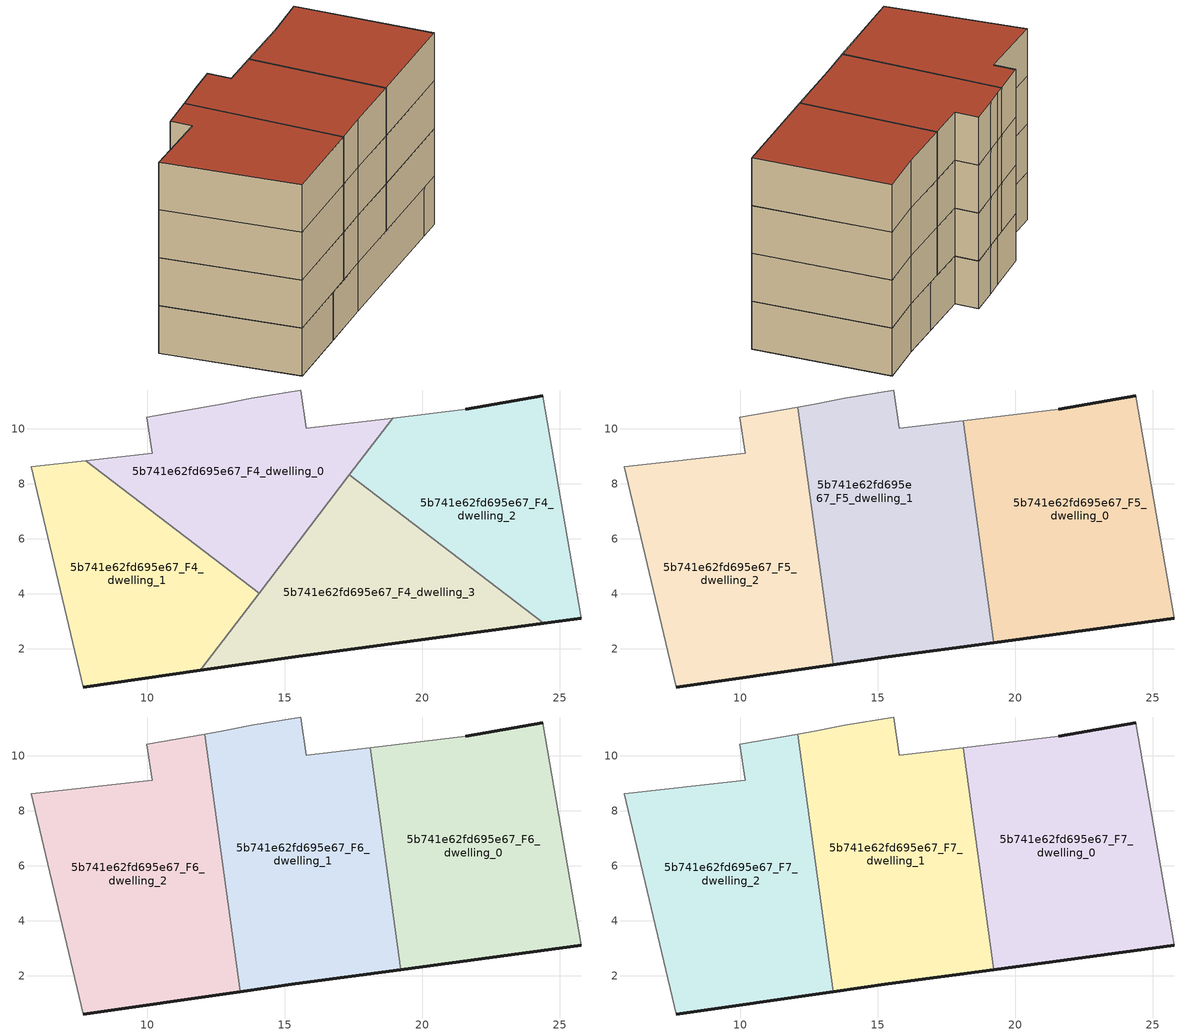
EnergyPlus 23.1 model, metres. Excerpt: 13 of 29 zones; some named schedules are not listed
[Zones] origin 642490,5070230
5b741e62fd695e67_F4_dwelling_0
 floor to 5b741e62fd695e67_F3_dwelling_0 (EU_floor_Construction): 14.06,4.02 18.93,10.39 15.78,10.01 15.58,11.41 13.78,11.11 12.78,10.91 9.97,10.41 10.17,9.11 7.75,8.84 z12
 wall adiabatic (EU_wall_Construction): 7.75,8.84 10.17,9.11 9.97,10.41 12.78,10.91 13.78,11.11 15.58,11.41 15.78,10.01 18.93,10.39 z12:15
 wall to 5b741e62fd695e67_F4_dwelling_1 (EU_wall_Construction): 14.06,4.02 7.75,8.84 z12:15
 wall to 5b741e62fd695e67_F4_dwelling_3 (EU_wall_Construction): 17.35,8.32 14.06,4.02 z12:15
 wall to 5b741e62fd695e67_F4_dwelling_2 (EU_wall_Construction): 18.93,10.39 17.35,8.32 z12:15
5b741e62fd695e67_F4_dwelling_1
 floor to 5b741e62fd695e67_F3_dwelling_1 (EU_floor_Construction): 11.93,1.21 14.06,4.02 7.75,8.84 5.77,8.61 7.67,0.61 z12
 wall outside (EU_wall_Construction): 11.93,1.21 7.67,0.61 z12:15
 wall adiabatic (EU_wall_Construction): 7.67,0.61 5.77,8.61 7.75,8.84 z12:15
 wall to 5b741e62fd695e67_F4_dwelling_3 (EU_wall_Construction): 14.06,4.02 11.93,1.21 z12:15
5b741e62fd695e67_F4_dwelling_2
 floor to 5b741e62fd695e67_F3_dwelling_2 (EU_floor_Construction): 25.78,3.1 24.38,11.21 21.58,10.71 18.93,10.39 17.35,8.32 24.42,2.92 z12
 wall outside (EU_wall_Construction): 21.58,10.71 24.38,11.21 / 25.78,3.1 24.42,2.92 z12:15
 wall adiabatic (EU_wall_Construction): 18.93,10.39 21.58,10.71 / 24.38,11.21 25.78,3.1 z12:15
 wall to 5b741e62fd695e67_F4_dwelling_3 (EU_wall_Construction): 24.42,2.92 17.35,8.32 z12:15
5b741e62fd695e67_F4_dwelling_3
 floor to 5b741e62fd695e67_F3_dwelling_3 (EU_floor_Construction): 24.42,2.92 17.35,8.32 11.93,1.21 15.38,1.71 z12
 wall outside (EU_wall_Construction): 24.42,2.92 15.38,1.71 11.93,1.21 z12:15
5b741e62fd695e67_F5_dwelling_0
 floor to 5b741e62fd695e67_F4_dwelling_2 (EU_floor_Construction): 25.78,3.1 24.38,11.21 21.58,10.71 18.93,10.39 18.21,9.45 18.49,7.45 24.42,2.92 z15
 floor to 5b741e62fd695e67_F4_dwelling_0 (EU_floor_Construction): 18.21,9.45 18.93,10.39 18.1,10.29 z15
 floor to 5b741e62fd695e67_F4_dwelling_3 (EU_floor_Construction): 24.42,2.92 18.49,7.45 19.21,2.22 z15
 wall outside (EU_wall_Construction): 25.78,3.1 19.21,2.22 / 21.58,10.71 24.38,11.21 z15:18
 wall to 5b741e62fd695e67_F5_dwelling_1 (EU_wall_Construction): 19.21,2.22 18.1,10.29 z15:18
 wall adiabatic (EU_wall_Construction): 18.1,10.29 21.58,10.71 / 24.38,11.21 25.78,3.1 z15:18
5b741e62fd695e67_F5_dwelling_1
 floor to 5b741e62fd695e67_F4_dwelling_0 (EU_floor_Construction): 14.06,4.02 18.21,9.45 18.1,10.29 15.78,10.01 15.58,11.41 13.78,11.11 12.78,10.91 12.09,10.79 12.9,4.9 z15
 floor to 5b741e62fd695e67_F4_dwelling_3 (EU_floor_Construction): 19.21,2.22 18.49,7.45 17.35,8.32 13.18,2.86 13.38,1.42 15.38,1.71 z15
 floor to 5b741e62fd695e67_F4_dwelling_2 (EU_floor_Construction): 18.49,7.45 18.21,9.45 17.35,8.32 z15
 floor to 5b741e62fd695e67_F4_dwelling_1 (EU_floor_Construction): 13.18,2.86 14.06,4.02 12.9,4.9 z15
 wall outside (EU_wall_Construction): 19.21,2.22 15.38,1.71 13.38,1.42 z15:18
 wall adiabatic (EU_wall_Construction): 12.09,10.79 12.78,10.91 13.78,11.11 15.58,11.41 15.78,10.01 18.1,10.29 z15:18
 wall to 5b741e62fd695e67_F5_dwelling_2 (EU_wall_Construction): 13.38,1.42 12.09,10.79 z15:18
5b741e62fd695e67_F5_dwelling_2
 floor to 5b741e62fd695e67_F4_dwelling_1 (EU_floor_Construction): 11.93,1.21 13.18,2.86 12.9,4.9 7.75,8.84 5.77,8.61 7.67,0.61 z15
 floor to 5b741e62fd695e67_F4_dwelling_0 (EU_floor_Construction): 12.9,4.9 12.09,10.79 9.97,10.41 10.17,9.11 7.75,8.84 z15
 floor to 5b741e62fd695e67_F4_dwelling_3 (EU_floor_Construction): 13.38,1.42 13.18,2.86 11.93,1.21 z15
 wall outside (EU_wall_Construction): 13.38,1.42 7.67,0.61 z15:18
 wall adiabatic (EU_wall_Construction): 7.67,0.61 5.77,8.61 10.17,9.11 9.97,10.41 12.09,10.79 z15:18
5b741e62fd695e67_F6_dwelling_0
 floor to 5b741e62fd695e67_F5_dwelling_0 (EU_floor_Construction): 25.78,3.1 24.38,11.21 21.58,10.71 18.1,10.29 19.21,2.22 z18
 wall outside (EU_wall_Construction): 25.78,3.1 19.21,2.22 / 21.58,10.71 24.38,11.21 z18:21
 wall to 5b741e62fd695e67_F6_dwelling_1 (EU_wall_Construction): 19.21,2.22 18.1,10.29 z18:21
 wall adiabatic (EU_wall_Construction): 18.1,10.29 21.58,10.71 / 24.38,11.21 25.78,3.1 z18:21
5b741e62fd695e67_F6_dwelling_1
 floor to 5b741e62fd695e67_F5_dwelling_1 (EU_floor_Construction): 19.21,2.22 18.1,10.29 15.78,10.01 15.58,11.41 13.78,11.11 12.78,10.91 12.09,10.79 13.38,1.42 15.38,1.71 z18
 wall outside (EU_wall_Construction): 19.21,2.22 15.38,1.71 13.38,1.42 z18:21
 wall adiabatic (EU_wall_Construction): 12.09,10.79 12.78,10.91 13.78,11.11 15.58,11.41 15.78,10.01 18.1,10.29 z18:21
 wall to 5b741e62fd695e67_F6_dwelling_2 (EU_wall_Construction): 13.38,1.42 12.09,10.79 z18:21
5b741e62fd695e67_F6_dwelling_2
 floor to 5b741e62fd695e67_F5_dwelling_2 (EU_floor_Construction): 13.38,1.42 12.09,10.79 9.97,10.41 10.17,9.11 5.77,8.61 7.67,0.61 z18
 wall outside (EU_wall_Construction): 13.38,1.42 7.67,0.61 z18:21
 wall adiabatic (EU_wall_Construction): 7.67,0.61 5.77,8.61 10.17,9.11 9.97,10.41 12.09,10.79 z18:21
5b741e62fd695e67_F7_dwelling_0
 floor to 5b741e62fd695e67_F6_dwelling_0 (EU_floor_Construction): 25.78,3.1 24.38,11.21 21.58,10.71 18.1,10.29 19.21,2.22 z21
 wall outside (EU_wall_Construction): 25.78,3.1 19.21,2.22 / 21.58,10.71 24.38,11.21 z21:24
 wall to 5b741e62fd695e67_F7_dwelling_1 (EU_wall_Construction): 19.21,2.22 18.1,10.29 z21:24
 wall adiabatic (EU_wall_Construction): 18.1,10.29 21.58,10.71 / 24.38,11.21 25.78,3.1 z21:24
 roof outside (EU_roof_Construction): 24.38,11.21 25.78,3.1 19.21,2.22 18.1,10.29 21.58,10.71 z24
5b741e62fd695e67_F7_dwelling_1
 floor to 5b741e62fd695e67_F6_dwelling_1 (EU_floor_Construction): 19.21,2.22 18.1,10.29 15.78,10.01 15.58,11.41 13.78,11.11 12.78,10.91 12.09,10.79 13.38,1.42 15.38,1.71 z21
 wall outside (EU_wall_Construction): 19.21,2.22 15.38,1.71 13.38,1.42 z21:24
 wall adiabatic (EU_wall_Construction): 12.09,10.79 12.78,10.91 13.78,11.11 15.58,11.41 15.78,10.01 18.1,10.29 z21:24
 wall to 5b741e62fd695e67_F7_dwelling_2 (EU_wall_Construction): 13.38,1.42 12.09,10.79 z21:24
 roof outside (EU_roof_Construction): 18.1,10.29 19.21,2.22 15.38,1.71 13.38,1.42 12.09,10.79 12.78,10.91 13.78,11.11 15.58,11.41 15.78,10.01 z24
5b741e62fd695e67_F7_dwelling_2
 floor to 5b741e62fd695e67_F6_dwelling_2 (EU_floor_Construction): 13.38,1.42 12.09,10.79 9.97,10.41 10.17,9.11 5.77,8.61 7.67,0.61 z21
 wall outside (EU_wall_Construction): 13.38,1.42 7.67,0.61 z21:24
 wall adiabatic (EU_wall_Construction): 7.67,0.61 5.77,8.61 10.17,9.11 9.97,10.41 12.09,10.79 z21:24
 roof outside (EU_roof_Construction): 12.09,10.79 13.38,1.42 7.67,0.61 5.77,8.61 10.17,9.11 9.97,10.41 z24
[Building]
EU S2 Campaign: North Axis=0; Terrain=City; Solar Distribution=FullExterior
[Site:Location]
Lyon-Bron: Latitude=45.75; Longitude=5; Time Zone=1; Elevation=198
[SizingPeriod:WeatherFileDays]
AnnualSizingPeriod: Begin Month=1; Begin Day of Month=1; End Month=12; End Day of Month=31; Day of Week for Start Day=Monday; Use Weather File Daylight Saving Period=No; Use Weather File Rain and Snow Indicators=No
[MATERIAL]
EU_InternalMass_Material: Roughness=MediumRough; Thickness=0.1; Conductivity=1; Density=1800; Specific Heat=900; Thermal Absorptance=0.9; Solar Absorptance=0.7; Visible Absorptance=0.7
[MATERIAL:NOMASS] Roughness=MediumRough; Thermal Absorptance=0.9; Solar Absorptance=0.7; Visible Absorptance=0.7
Name | Thermal Resistance
EU_wall_NoMass | 0.776494
EU_roof_NoMass | 0.486893
EU_floor_NoMass | 0.421597
[CONSTRUCTION]
EU_wall_Construction: EU_wall_NoMass
EU_roof_Construction: EU_roof_NoMass
EU_floor_Construction: EU_floor_NoMass
EU_InternalMass_Construction: EU_InternalMass_Material
[ZONE] Type=1; Multiplier=1; Ceiling Height=autocalculate; Floor Area=autocalculate; Part of Total Floor Area=Yes
Name | Volume
5b741e62fd695e67_F4_dwelling_0 | 118.937
5b741e62fd695e67_F5_dwelling_0; 5b741e62fd695e67_F6_dwelling_0; 5b741e62fd695e67_F7_dwelling_0 | 158.568
5b741e62fd695e67_F4_dwelling_1 | 118.925
5b741e62fd695e67_F5_dwelling_1; 5b741e62fd695e67_F6_dwelling_1; 5b741e62fd695e67_F7_dwelling_1 | 158.572
5b741e62fd695e67_F4_dwelling_2 | 118.934
5b741e62fd695e67_F5_dwelling_2; 5b741e62fd695e67_F6_dwelling_2; 5b741e62fd695e67_F7_dwelling_2 | 158.571
5b741e62fd695e67_F4_dwelling_3 | 118.931
[INTERNALMASS] Construction=EU_InternalMass_Construction
Name | Zone or ZoneList | Surface Area
5b741e62fd695e67_F4_dwelling_0_EU_InternalMass | 5b741e62fd695e67_F4_dwelling_0 | 39.6461
5b741e62fd695e67_F4_dwelling_1_EU_InternalMass | 5b741e62fd695e67_F4_dwelling_1 | 39.6416
5b741e62fd695e67_F4_dwelling_2_EU_InternalMass | 5b741e62fd695e67_F4_dwelling_2 | 39.6446
5b741e62fd695e67_F4_dwelling_3_EU_InternalMass | 5b741e62fd695e67_F4_dwelling_3 | 39.6436
5b741e62fd695e67_F5_dwelling_0_EU_InternalMass | 5b741e62fd695e67_F5_dwelling_0 | 52.856
5b741e62fd695e67_F5_dwelling_1_EU_InternalMass | 5b741e62fd695e67_F5_dwelling_1 | 52.8578
5b741e62fd695e67_F5_dwelling_2_EU_InternalMass | 5b741e62fd695e67_F5_dwelling_2 | 52.8571
5b741e62fd695e67_F6_dwelling_0_EU_InternalMass | 5b741e62fd695e67_F6_dwelling_0 | 52.856
5b741e62fd695e67_F6_dwelling_1_EU_InternalMass | 5b741e62fd695e67_F6_dwelling_1 | 52.8578
5b741e62fd695e67_F6_dwelling_2_EU_InternalMass | 5b741e62fd695e67_F6_dwelling_2 | 52.8571
5b741e62fd695e67_F7_dwelling_0_EU_InternalMass | 5b741e62fd695e67_F7_dwelling_0 | 52.856
5b741e62fd695e67_F7_dwelling_1_EU_InternalMass | 5b741e62fd695e67_F7_dwelling_1 | 52.8578
5b741e62fd695e67_F7_dwelling_2_EU_InternalMass | 5b741e62fd695e67_F7_dwelling_2 | 52.8571
[OTHEREQUIPMENT] Fuel Type=Electricity; Design Level Calculation Method=Watts/Area; Power per Zone Floor Area=1; Fraction Latent=0; Fraction Radiant=0; Fraction Lost=0; Carbon Dioxide Generation Rate=0; EndUse Subcategory=EU_Step8_InternalGains
Name | Zone or ZoneList or Space or SpaceList | Schedule
EU_Step8_InternalGain_5b741e62fd695e67_F4_dwelling_0_f000 | 5b741e62fd695e67_F4_dwelling_0 | EU_Step8_GainSchedule_5b741e62fd695e67_F4_dwelling_0_f000
EU_Step8_InternalGain_5b741e62fd695e67_F4_dwelling_1_f000 | 5b741e62fd695e67_F4_dwelling_1 | EU_Step8_GainSchedule_5b741e62fd695e67_F4_dwelling_1_f000
EU_Step8_InternalGain_5b741e62fd695e67_F4_dwelling_2_f000 | 5b741e62fd695e67_F4_dwelling_2 | EU_Step8_GainSchedule_5b741e62fd695e67_F4_dwelling_2_f000
EU_Step8_InternalGain_5b741e62fd695e67_F4_dwelling_3_f000 | 5b741e62fd695e67_F4_dwelling_3 | EU_Step8_GainSchedule_5b741e62fd695e67_F4_dwelling_3_f000
EU_Step8_InternalGain_5b741e62fd695e67_F5_dwelling_0_f000 | 5b741e62fd695e67_F5_dwelling_0 | EU_Step8_GainSchedule_5b741e62fd695e67_F5_dwelling_0_f000
EU_Step8_InternalGain_5b741e62fd695e67_F5_dwelling_1_f000 | 5b741e62fd695e67_F5_dwelling_1 | EU_Step8_GainSchedule_5b741e62fd695e67_F5_dwelling_1_f000
EU_Step8_InternalGain_5b741e62fd695e67_F5_dwelling_2_f000 | 5b741e62fd695e67_F5_dwelling_2 | EU_Step8_GainSchedule_5b741e62fd695e67_F5_dwelling_2_f000
EU_Step8_InternalGain_5b741e62fd695e67_F6_dwelling_0_f000 | 5b741e62fd695e67_F6_dwelling_0 | EU_Step8_GainSchedule_5b741e62fd695e67_F6_dwelling_0_f000
EU_Step8_InternalGain_5b741e62fd695e67_F6_dwelling_1_f000 | 5b741e62fd695e67_F6_dwelling_1 | EU_Step8_GainSchedule_5b741e62fd695e67_F6_dwelling_1_f000
EU_Step8_InternalGain_5b741e62fd695e67_F6_dwelling_2_f000 | 5b741e62fd695e67_F6_dwelling_2 | EU_Step8_GainSchedule_5b741e62fd695e67_F6_dwelling_2_f000
EU_Step8_InternalGain_5b741e62fd695e67_F7_dwelling_0_f000 | 5b741e62fd695e67_F7_dwelling_0 | EU_Step8_GainSchedule_5b741e62fd695e67_F7_dwelling_0_f000
EU_Step8_InternalGain_5b741e62fd695e67_F7_dwelling_1_f000 | 5b741e62fd695e67_F7_dwelling_1 | EU_Step8_GainSchedule_5b741e62fd695e67_F7_dwelling_1_f000
EU_Step8_InternalGain_5b741e62fd695e67_F7_dwelling_2_f000 | 5b741e62fd695e67_F7_dwelling_2 | EU_Step8_GainSchedule_5b741e62fd695e67_F7_dwelling_2_f000
[ZONEVENTILATION:DESIGNFLOWRATE] Schedule=EU_AlwaysOn; Design Flow Rate Calculation Method=AirChanges/Hour; Air Changes per Hour=0.693814; Ventilation Type=Natural; Fan Pressure Rise=0; Fan Total Efficiency=1; Constant Term Coefficient=1; Temperature Term Coefficient=0; Velocity Term Coefficient=0; Velocity Squared Term Coefficient=0; Minimum Indoor Temperature=-100; Maximum Indoor Temperature=100; Delta Temperature=-100; Minimum Outdoor Temperature=-100; Maximum Outdoor Temperature=100; Maximum Wind Speed=40
Name | Zone or ZoneList or Space or SpaceList
EU_ConstantAir_5b741e62fd695e67_F4_dwelling_0 | 5b741e62fd695e67_F4_dwelling_0
EU_ConstantAir_5b741e62fd695e67_F4_dwelling_1 | 5b741e62fd695e67_F4_dwelling_1
EU_ConstantAir_5b741e62fd695e67_F4_dwelling_2 | 5b741e62fd695e67_F4_dwelling_2
EU_ConstantAir_5b741e62fd695e67_F4_dwelling_3 | 5b741e62fd695e67_F4_dwelling_3
EU_ConstantAir_5b741e62fd695e67_F5_dwelling_0 | 5b741e62fd695e67_F5_dwelling_0
EU_ConstantAir_5b741e62fd695e67_F5_dwelling_1 | 5b741e62fd695e67_F5_dwelling_1
EU_ConstantAir_5b741e62fd695e67_F5_dwelling_2 | 5b741e62fd695e67_F5_dwelling_2
EU_ConstantAir_5b741e62fd695e67_F6_dwelling_0 | 5b741e62fd695e67_F6_dwelling_0
EU_ConstantAir_5b741e62fd695e67_F6_dwelling_1 | 5b741e62fd695e67_F6_dwelling_1
EU_ConstantAir_5b741e62fd695e67_F6_dwelling_2 | 5b741e62fd695e67_F6_dwelling_2
EU_ConstantAir_5b741e62fd695e67_F7_dwelling_0 | 5b741e62fd695e67_F7_dwelling_0
EU_ConstantAir_5b741e62fd695e67_F7_dwelling_1 | 5b741e62fd695e67_F7_dwelling_1
EU_ConstantAir_5b741e62fd695e67_F7_dwelling_2 | 5b741e62fd695e67_F7_dwelling_2
[HVACTEMPLATE:ZONE:IDEALLOADSAIRSYSTEM] System Availability Schedule=EU_AlwaysOn; Maximum Heating Supply Air Temperature=50; Minimum Cooling Supply Air Temperature=13; Maximum Heating Supply Air Humidity Ratio=0.0156; Minimum Cooling Supply Air Humidity Ratio=0.0077; Heating Limit=NoLimit; Cooling Limit=NoLimit; Heating Availability Schedule=EU_AlwaysOn; Cooling Availability Schedule=EU_CoolingOff; Dehumidification Control Type=ConstantSensibleHeatRatio; Cooling Sensible Heat Ratio=0.7; Dehumidification Setpoint=60; Humidification Control Type=None; Humidification Setpoint=30; Outdoor Air Method=None; Outdoor Air Flow Rate per Person=0.00944; Outdoor Air Flow Rate per Zone Floor Area=0; Outdoor Air Flow Rate per Zone=0; Demand Controlled Ventilation Type=None; Outdoor Air Economizer Type=NoEconomizer; Heat Recovery Type=None; Sensible Heat Recovery Effectiveness=0.7; Latent Heat Recovery Effectiveness=0.65
Name | Template Thermostat
5b741e62fd695e67_F4_dwelling_0 | EU_HeatOnly_5b741e62fd695e67_F4_dwelling_0
5b741e62fd695e67_F4_dwelling_1 | EU_HeatOnly_5b741e62fd695e67_F4_dwelling_1
5b741e62fd695e67_F4_dwelling_2 | EU_HeatOnly_5b741e62fd695e67_F4_dwelling_2
5b741e62fd695e67_F4_dwelling_3 | EU_HeatOnly_5b741e62fd695e67_F4_dwelling_3
5b741e62fd695e67_F5_dwelling_0 | EU_HeatOnly_5b741e62fd695e67_F5_dwelling_0
5b741e62fd695e67_F5_dwelling_1 | EU_HeatOnly_5b741e62fd695e67_F5_dwelling_1
5b741e62fd695e67_F5_dwelling_2 | EU_HeatOnly_5b741e62fd695e67_F5_dwelling_2
5b741e62fd695e67_F6_dwelling_0 | EU_HeatOnly_5b741e62fd695e67_F6_dwelling_0
5b741e62fd695e67_F6_dwelling_1 | EU_HeatOnly_5b741e62fd695e67_F6_dwelling_1
5b741e62fd695e67_F6_dwelling_2 | EU_HeatOnly_5b741e62fd695e67_F6_dwelling_2
5b741e62fd695e67_F7_dwelling_0 | EU_HeatOnly_5b741e62fd695e67_F7_dwelling_0
5b741e62fd695e67_F7_dwelling_1 | EU_HeatOnly_5b741e62fd695e67_F7_dwelling_1
5b741e62fd695e67_F7_dwelling_2 | EU_HeatOnly_5b741e62fd695e67_F7_dwelling_2
[SIZING:ZONE] Zone Cooling Design Supply Air Temperature Input Method=SupplyAirTemperature; Zone Cooling Design Supply Air Temperature=13; Zone Heating Design Supply Air Temperature Input Method=SupplyAirTemperature; Zone Heating Design Supply Air Temperature=50; Zone Cooling Design Supply Air Humidity Ratio=0.008; Zone Heating Design Supply Air Humidity Ratio=0.008; Cooling Design Air Flow Method=DesignDay; Cooling Design Air Flow Rate=0; Cooling Minimum Air Flow per Zone Floor Area=0.000762; Cooling Minimum Air Flow=0; Cooling Minimum Air Flow Fraction=0.2; Heating Design Air Flow Method=DesignDay; Heating Design Air Flow Rate=0; Heating Maximum Air Flow per Zone Floor Area=0.002032; Heating Maximum Air Flow=0.141576; Heating Maximum Air Flow Fraction=0.3; Account for Dedicated Outdoor Air System=No; Dedicated Outdoor Air System Control Strategy=NeutralSupplyAir; Dedicated Outdoor Air Low Setpoint Temperature for Design=autosize; Dedicated Outdoor Air High Setpoint Temperature for Design=autosize; Zone Load Sizing Method=Sensible Load Only No Latent Load; Zone Latent Cooling Design Supply Air Humidity Ratio Input Method=HumidityRatioDifference; Zone Cooling Design Supply Air Humidity Ratio Difference=0.005; Zone Latent Heating Design Supply Air Humidity Ratio Input Method=HumidityRatioDifference; Zone Humidification Design Supply Air Humidity Ratio Difference=0.005
5b741e62fd695e67_F4_dwelling_0; 5b741e62fd695e67_F4_dwelling_1; 5b741e62fd695e67_F4_dwelling_2; 5b741e62fd695e67_F4_dwelling_3; 5b741e62fd695e67_F5_dwelling_0; 5b741e62fd695e67_F5_dwelling_1; 5b741e62fd695e67_F5_dwelling_2; 5b741e62fd695e67_F6_dwelling_0; 5b741e62fd695e67_F6_dwelling_1; 5b741e62fd695e67_F6_dwelling_2; 5b741e62fd695e67_F7_dwelling_0; 5b741e62fd695e67_F7_dwelling_1; 5b741e62fd695e67_F7_dwelling_2
[SCHEDULE:FILE] Column Number=1; Rows to Skip at Top=0; Number of Hours of Data=8760; Column Separator=Comma; Interpolate to Timestep=No; Minutes per Item=60; Adjust Schedule for Daylight Savings=Yes
Name | File
EU_Step8_GainSchedule_5b741e62fd695e67_F4_dwelling_0_f000 | ../../schedules/5b741e62fd695e67/5b741e62fd695e67_F4_dwelling_0_f000_gain.csv
EU_Step8_GainSchedule_5b741e62fd695e67_F4_dwelling_1_f000 | ../../schedules/5b741e62fd695e67/5b741e62fd695e67_F4_dwelling_1_f000_gain.csv
EU_Step8_GainSchedule_5b741e62fd695e67_F4_dwelling_2_f000 | ../../schedules/5b741e62fd695e67/5b741e62fd695e67_F4_dwelling_2_f000_gain.csv
EU_Step8_GainSchedule_5b741e62fd695e67_F4_dwelling_3_f000 | ../../schedules/5b741e62fd695e67/5b741e62fd695e67_F4_dwelling_3_f000_gain.csv
EU_Step8_GainSchedule_5b741e62fd695e67_F5_dwelling_0_f000 | ../../schedules/5b741e62fd695e67/5b741e62fd695e67_F5_dwelling_0_f000_gain.csv
EU_Step8_GainSchedule_5b741e62fd695e67_F5_dwelling_1_f000 | ../../schedules/5b741e62fd695e67/5b741e62fd695e67_F5_dwelling_1_f000_gain.csv
EU_Step8_GainSchedule_5b741e62fd695e67_F5_dwelling_2_f000 | ../../schedules/5b741e62fd695e67/5b741e62fd695e67_F5_dwelling_2_f000_gain.csv
EU_Step8_GainSchedule_5b741e62fd695e67_F6_dwelling_0_f000 | ../../schedules/5b741e62fd695e67/5b741e62fd695e67_F6_dwelling_0_f000_gain.csv
